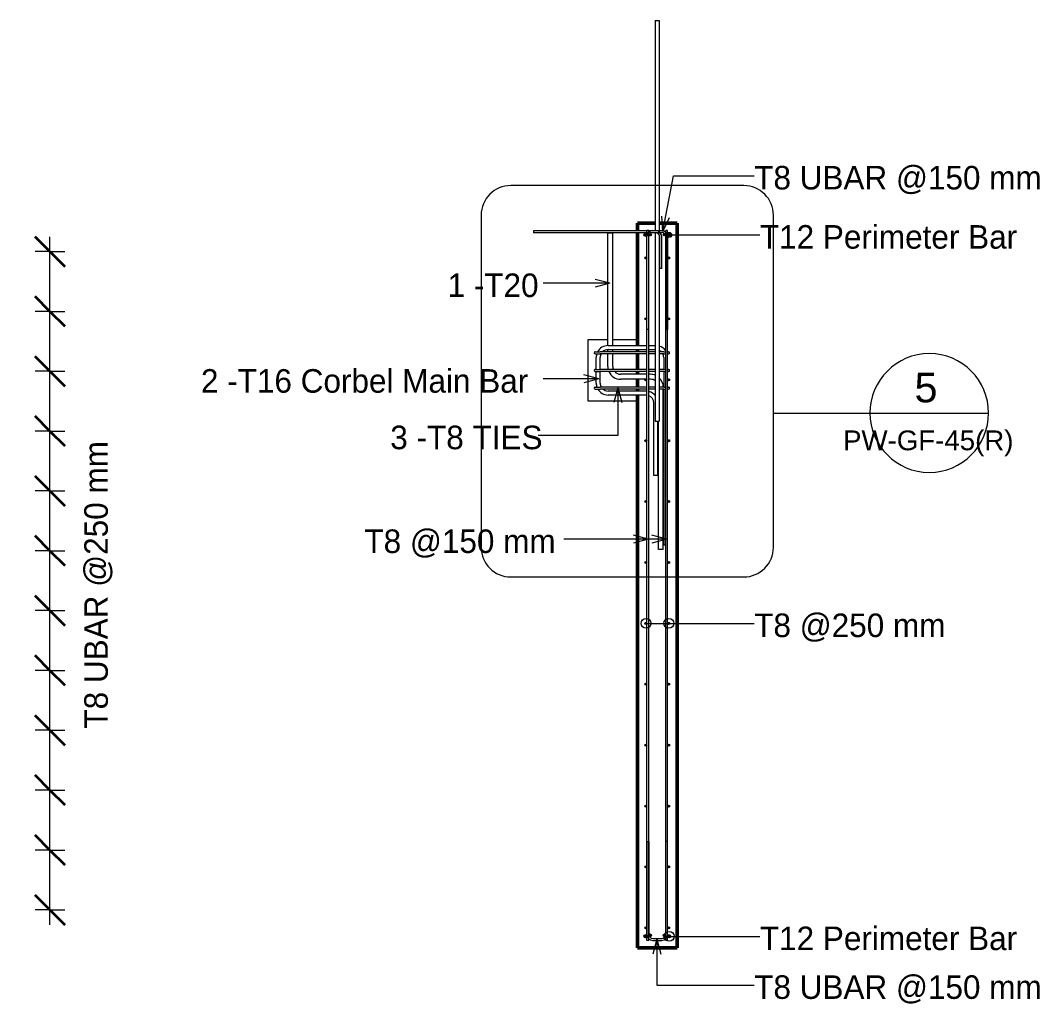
# Model space of a CAD drawing. Header units: millimetres. Extents: x -6138 to 17183, y 2886 to 77066.
# Drawn here: x -144 to 3978, y 3044 to 7020 of the extents above; entities that cross this region are included whole.
import ezdxf

# ---------------------------------------------------------------- set-up
doc = ezdxf.new("R2010")
doc.units = ezdxf.units.MM
for name, color, linetype, lineweight in [('A-ANNO-DIMS', 211, 'Continuous', 9), ('A-ANNO-DIMS-40', 211, 'Continuous', 9), ('A-ANNO-SYMB', 150, 'Continuous', 9), ('A-WALL', 113, 'Continuous', 25), ('S-BEAM', 12, 'Continuous', 18), ('S-RBAR', 171, 'Continuous', 18), ('S-RBAR-IDEN', 171, 'Continuous', 9)]:
    doc.layers.add(name, color=color, linetype=linetype, lineweight=lineweight)
doc.styles.add('Arial', font='arial.ttf', dxfattribs={"height": 80})
doc.styles.add('Arial_1', font='arial.ttf', dxfattribs={"height": 120})
doc.styles.add('Nirmala UI', font='Nirmala.ttf', dxfattribs={"height": 95.25})
doc.dimstyles.new('Arc_Length_-_2_5mm_Arial_1', dxfattribs={"dimscale": 304.8, "dimtxt": 100.546939, "dimasz": 0.393701, "dimexe": 0.19685, "dimexo": 0.0625, "dimgap": 0.229659, "dimtad": 1, "dimdec": 4, "dimzin": 0, "dimdsep": 46, "dimtxsty": 'Nirmala UI', "dimblk1": 'OBLIQUE', "dimblk2": 'OBLIQUE', "dimsah": 1, "dimcen": 0.09, "dimdle": 0.19685, "dimazin": 0, "dimtfac": 1, "dimtdec": 4, "dimtix": 1, "dimtmove": 0, "dimatfit": 3, "dimfxl": 0.19685, "dimfxlon": 1, "dimtvp": 1, "dimtolj": 1, "dimtzin": 0, "dimarcsym": 2})

# ---------------------------------------------------------------- blocks, each defined once
blk = doc.blocks.new('DIMBLOCK47-Elevation Front 1')
at = {"layer": 'A-ANNO-DIMS-40', "lineweight": 35}
for p, q in [((-24.7, 3665.2), (-84.7, 3725.2)), ((-24.7, 3665.2), (35.3, 3605.2)), ((-24.7, 3423.2), (-84.7, 3483.2)), ((-24.7, 3423.2), (35.3, 3363.2))]:
    blk.add_line(p, q, dxfattribs=at)
at = {"layer": 'A-ANNO-DIMS-40'}
for p, q in [((-24.7, 3665.2), (-84.7, 3665.2)), ((-24.7, 3363.2), (-24.7, 3665.2)), ((-24.7, 3665.2), (35.3, 3665.2)), ((-24.7, 3423.2), (-84.7, 3423.2)), ((-24.7, 3423.2), (35.3, 3423.2))]:
    blk.add_line(p, q, dxfattribs=at)
blk = doc.blocks.new('_Oblique')
at = {"color": 0, "linetype": 'ByBlock', "lineweight": -2}
blk.add_line((-0.5, -0.5), (0.5, 0.5), dxfattribs=at)
blk = doc.blocks.new('DIMBLOCK48-Elevation Front 1')
at = {"layer": 'A-ANNO-DIMS-40', "lineweight": 35}
for p, q in [((-24.7, 3907.2), (-84.7, 3967.2)), ((-24.7, 3907.2), (35.3, 3847.2)), ((-24.7, 3665.2), (-84.7, 3725.2)), ((-24.7, 3665.2), (35.3, 3605.2))]:
    blk.add_line(p, q, dxfattribs=at)
at = {"layer": 'A-ANNO-DIMS-40'}
for p, q in [((-24.7, 3907.2), (-84.7, 3907.2)), ((-24.7, 3665.2), (-24.7, 3907.2)), ((-24.7, 3907.2), (35.3, 3907.2)), ((-24.7, 3665.2), (-84.7, 3665.2)), ((-24.7, 3665.2), (35.3, 3665.2))]:
    blk.add_line(p, q, dxfattribs=at)
blk = doc.blocks.new('DIMBLOCK49-Elevation Front 1')
at = {"layer": 'A-ANNO-DIMS-40', "lineweight": 35}
for p, q in [((-24.7, 4149.2), (-84.7, 4209.2)), ((-24.7, 4149.2), (35.3, 4089.2)), ((-24.7, 3907.2), (-84.7, 3967.2)), ((-24.7, 3907.2), (35.3, 3847.2))]:
    blk.add_line(p, q, dxfattribs=at)
at = {"layer": 'A-ANNO-DIMS-40'}
for p, q in [((-24.7, 4149.2), (-84.7, 4149.2)), ((-24.7, 3907.2), (-24.7, 4149.2)), ((-24.7, 4149.2), (35.3, 4149.2)), ((-24.7, 3907.2), (-84.7, 3907.2)), ((-24.7, 3907.2), (35.3, 3907.2))]:
    blk.add_line(p, q, dxfattribs=at)
blk = doc.blocks.new('DIMBLOCK50-Elevation Front 1')
at = {"layer": 'A-ANNO-DIMS-40', "lineweight": 35}
for p, q in [((-24.7, 4391.2), (-84.7, 4451.2)), ((-24.7, 4391.2), (35.3, 4331.2)), ((-24.7, 4149.2), (-84.7, 4209.2)), ((-24.7, 4149.2), (35.3, 4089.2))]:
    blk.add_line(p, q, dxfattribs=at)
at = {"layer": 'A-ANNO-DIMS-40'}
for p, q in [((-24.7, 4391.2), (-84.7, 4391.2)), ((-24.7, 4149.2), (-24.7, 4391.2)), ((-24.7, 4391.2), (35.3, 4391.2)), ((-24.7, 4149.2), (-84.7, 4149.2)), ((-24.7, 4149.2), (35.3, 4149.2))]:
    blk.add_line(p, q, dxfattribs=at)
blk = doc.blocks.new('DIMBLOCK51-Elevation Front 1')
at = {"layer": 'A-ANNO-DIMS-40', "lineweight": 35}
for p, q in [((-24.7, 4633.2), (-84.7, 4693.2)), ((-24.7, 4633.2), (35.3, 4573.2)), ((-24.7, 4391.2), (-84.7, 4451.2)), ((-24.7, 4391.2), (35.3, 4331.2))]:
    blk.add_line(p, q, dxfattribs=at)
at = {"layer": 'A-ANNO-DIMS-40'}
for p, q in [((-24.7, 4633.2), (-84.7, 4633.2)), ((-24.7, 4391.2), (-24.7, 4633.2)), ((-24.7, 4633.2), (35.3, 4633.2)), ((-24.7, 4391.2), (-84.7, 4391.2)), ((-24.7, 4391.2), (35.3, 4391.2))]:
    blk.add_line(p, q, dxfattribs=at)
blk = doc.blocks.new('DIMBLOCK52-Elevation Front 1')
at = {"layer": 'A-ANNO-DIMS-40', "lineweight": 35}
for p, q in [((-24.7, 4875.2), (-84.7, 4935.2)), ((-24.7, 4875.2), (35.3, 4815.2)), ((-24.7, 4633.2), (-84.7, 4693.2)), ((-24.7, 4633.2), (35.3, 4573.2))]:
    blk.add_line(p, q, dxfattribs=at)
at = {"layer": 'A-ANNO-DIMS-40'}
for p, q in [((-24.7, 4875.2), (-84.7, 4875.2)), ((-24.7, 4633.2), (-24.7, 4875.2)), ((-24.7, 4875.2), (35.3, 4875.2)), ((-24.7, 4633.2), (-84.7, 4633.2)), ((-24.7, 4633.2), (35.3, 4633.2))]:
    blk.add_line(p, q, dxfattribs=at)
blk = doc.blocks.new('DIMBLOCK53-Elevation Front 1')
at = {"layer": 'A-ANNO-DIMS-40', "lineweight": 35}
for p, q in [((-24.7, 5117.2), (-84.7, 5177.2)), ((-24.7, 5117.2), (35.3, 5057.2)), ((-24.7, 4875.2), (-84.7, 4935.2)), ((-24.7, 4875.2), (35.3, 4815.2))]:
    blk.add_line(p, q, dxfattribs=at)
at = {"layer": 'A-ANNO-DIMS-40'}
for p, q in [((-24.7, 5117.2), (-84.7, 5117.2)), ((-24.7, 4875.2), (-24.7, 5117.2)), ((-24.7, 5117.2), (35.3, 5117.2)), ((-24.7, 4875.2), (-84.7, 4875.2)), ((-24.7, 4875.2), (35.3, 4875.2))]:
    blk.add_line(p, q, dxfattribs=at)
blk = doc.blocks.new('DIMBLOCK54-Elevation Front 1')
at = {"layer": 'A-ANNO-DIMS-40', "lineweight": 35}
for p, q in [((-24.7, 5359.2), (-84.7, 5419.2)), ((-24.7, 5359.2), (35.3, 5299.2)), ((-24.7, 5117.2), (-84.7, 5177.2)), ((-24.7, 5117.2), (35.3, 5057.2))]:
    blk.add_line(p, q, dxfattribs=at)
at = {"layer": 'A-ANNO-DIMS-40'}
for p, q in [((-24.7, 5359.2), (-84.7, 5359.2)), ((-24.7, 5117.2), (-24.7, 5359.2)), ((-24.7, 5359.2), (35.3, 5359.2)), ((-24.7, 5117.2), (-84.7, 5117.2)), ((-24.7, 5117.2), (35.3, 5117.2))]:
    blk.add_line(p, q, dxfattribs=at)
blk = doc.blocks.new('DIMBLOCK55-Elevation Front 1')
at = {"layer": 'A-ANNO-DIMS-40', "lineweight": 35}
for p, q in [((-24.7, 5601.2), (-84.7, 5661.2)), ((-24.7, 5601.2), (35.3, 5541.2)), ((-24.7, 5359.2), (-84.7, 5419.2)), ((-24.7, 5359.2), (35.3, 5299.2))]:
    blk.add_line(p, q, dxfattribs=at)
at = {"layer": 'A-ANNO-DIMS-40'}
for p, q in [((-24.7, 5601.2), (-84.7, 5601.2)), ((-24.7, 5359.2), (-24.7, 5601.2)), ((-24.7, 5601.2), (35.3, 5601.2)), ((-24.7, 5359.2), (-84.7, 5359.2)), ((-24.7, 5359.2), (35.3, 5359.2))]:
    blk.add_line(p, q, dxfattribs=at)
blk = doc.blocks.new('DIMBLOCK56-Elevation Front 1')
at = {"layer": 'A-ANNO-DIMS-40', "lineweight": 35}
for p, q in [((-24.7, 5843.2), (-84.7, 5903.2)), ((-24.7, 5843.2), (35.3, 5783.2)), ((-24.7, 5601.2), (-84.7, 5661.2)), ((-24.7, 5601.2), (35.3, 5541.2))]:
    blk.add_line(p, q, dxfattribs=at)
at = {"layer": 'A-ANNO-DIMS-40'}
for p, q in [((-24.7, 5843.2), (-84.7, 5843.2)), ((-24.7, 5601.2), (-24.7, 5843.2)), ((-24.7, 5843.2), (35.3, 5843.2)), ((-24.7, 5601.2), (-84.7, 5601.2)), ((-24.7, 5601.2), (35.3, 5601.2))]:
    blk.add_line(p, q, dxfattribs=at)
blk = doc.blocks.new('DIMBLOCK57-Elevation Front 1')
at = {"layer": 'A-ANNO-DIMS-40', "lineweight": 35}
for p, q in [((-24.7, 6085.2), (-84.7, 6145.2)), ((-24.7, 6085.2), (35.3, 6025.2)), ((-24.7, 5843.2), (-84.7, 5903.2)), ((-24.7, 5843.2), (35.3, 5783.2))]:
    blk.add_line(p, q, dxfattribs=at)
at = {"layer": 'A-ANNO-DIMS-40'}
for p, q in [((-24.7, 5843.2), (-24.7, 6145.2)), ((-24.7, 6085.2), (-84.7, 6085.2)), ((-24.7, 6085.2), (35.3, 6085.2)), ((-24.7, 5843.2), (-84.7, 5843.2)), ((-24.7, 5843.2), (35.3, 5843.2))]:
    blk.add_line(p, q, dxfattribs=at)
blk = doc.blocks.new('DIMBLOCK58-Elevation Front 1')
at = {"layer": 'A-ANNO-DIMS-40', "lineweight": 35}
for p, q in [((-24.7, 6085.2), (-84.7, 6145.2)), ((-24.7, 6085.2), (35.3, 6025.2)), ((-24.7, 5843.2), (-84.7, 5903.2)), ((-24.7, 5843.2), (35.3, 5783.2)), ((-24.7, 5601.2), (-84.7, 5661.2)), ((-24.7, 5601.2), (35.3, 5541.2)), ((-24.7, 5359.2), (-84.7, 5419.2)), ((-24.7, 5359.2), (35.3, 5299.2)), ((-24.7, 5117.2), (-84.7, 5177.2)), ((-24.7, 5117.2), (35.3, 5057.2)), ((-24.7, 4875.2), (-84.7, 4935.2)), ((-24.7, 4875.2), (35.3, 4815.2)), ((-24.7, 4633.2), (-84.7, 4693.2)), ((-24.7, 4633.2), (35.3, 4573.2)), ((-24.7, 4391.2), (-84.7, 4451.2)), ((-24.7, 4391.2), (35.3, 4331.2)), ((-24.7, 4149.2), (-84.7, 4209.2)), ((-24.7, 4149.2), (35.3, 4089.2)), ((-24.7, 3907.2), (-84.7, 3967.2)), ((-24.7, 3907.2), (35.3, 3847.2)), ((-24.7, 3665.2), (-84.7, 3725.2)), ((-24.7, 3665.2), (35.3, 3605.2)), ((-24.7, 3423.2), (-84.7, 3483.2)), ((-24.7, 3423.2), (35.3, 3363.2))]:
    blk.add_line(p, q, dxfattribs=at)
at = {"layer": 'A-ANNO-DIMS-40'}
for p, q in [((-24.7, 3363.2), (-24.7, 6145.2)), ((-24.7, 5843.2), (-24.7, 6145.2)), ((-24.7, 6085.2), (-84.7, 6085.2)), ((-24.7, 6085.2), (35.3, 6085.2)), ((-24.7, 5843.2), (-84.7, 5843.2)), ((-24.7, 5601.2), (-24.7, 5843.2)), ((-24.7, 5843.2), (35.3, 5843.2)), ((-24.7, 5601.2), (-84.7, 5601.2)), ((-24.7, 5359.2), (-24.7, 5601.2)), ((-24.7, 5601.2), (35.3, 5601.2)), ((-24.7, 5359.2), (-84.7, 5359.2)), ((-24.7, 5117.2), (-24.7, 5359.2)), ((-24.7, 5359.2), (35.3, 5359.2)), ((-24.7, 5117.2), (-84.7, 5117.2)), ((-24.7, 4875.2), (-24.7, 5117.2)), ((-24.7, 5117.2), (35.3, 5117.2)), ((-24.7, 4875.2), (-84.7, 4875.2)), ((-24.7, 4633.2), (-24.7, 4875.2)), ((-24.7, 4875.2), (35.3, 4875.2)), ((-24.7, 4633.2), (-84.7, 4633.2)), ((-24.7, 4391.2), (-24.7, 4633.2)), ((-24.7, 4633.2), (35.3, 4633.2)), ((-24.7, 4391.2), (-84.7, 4391.2)), ((-24.7, 4149.2), (-24.7, 4391.2)), ((-24.7, 4391.2), (35.3, 4391.2)), ((-24.7, 4149.2), (-84.7, 4149.2)), ((-24.7, 3907.2), (-24.7, 4149.2)), ((-24.7, 4149.2), (35.3, 4149.2)), ((-24.7, 3907.2), (-84.7, 3907.2)), ((-24.7, 3665.2), (-24.7, 3907.2)), ((-24.7, 3907.2), (35.3, 3907.2)), ((-24.7, 3665.2), (-84.7, 3665.2)), ((-24.7, 3363.2), (-24.7, 3665.2)), ((-24.7, 3665.2), (35.3, 3665.2)), ((-24.7, 3423.2), (-84.7, 3423.2)), ((-24.7, 3423.2), (35.3, 3423.2))]:
    blk.add_line(p, q, dxfattribs=at)
blk = doc.blocks.new('_None')
blk = doc.blocks.new('Detail View - M_Callout Head-378964-Elevation Right 1')
at = {"layer": 'A-ANNO-SYMB'}
blk.add_line((77573.2, 5432.2), (78053.2, 5432.2), dxfattribs=at)
for start, end in [(0, 180), (180, 360)]:
    blk.add_arc((77813.2, 5432.2), 240, start, end, dxfattribs=at)

msp = doc.modelspace()

# ---------------------------------------------------------------- hatches: boundary and pattern name
at = {"layer": 'S-RBAR'}
h = msp.add_hatch(color=256, dxfattribs=at)
edge = h.paths.add_edge_path()
edge.add_arc((2383.84774, 6153.21371), 6, 0, 360)
for points in [[(2383.84774, 6147.21371), (2389.84774, 6153.21371), (2383.84774, 6159.21371), (2377.84774, 6153.21371)], [(2404.01406, 6148.3107), (2408.01406, 6152.3107), (2404.01406, 6156.3107), (2400.01406, 6152.3107)], [(2459.75542, 6148.3107), (2463.75542, 6152.3107), (2459.75542, 6156.3107), (2455.75542, 6152.3107)], [(2479.84774, 6147.21371), (2485.84774, 6153.21371), (2479.84774, 6159.21371), (2473.84774, 6153.21371)], [(2385.84774, 6055.0365), (2389.84774, 6059.0365), (2385.84774, 6063.0365), (2381.84774, 6059.0365)], [(2477.84774, 6055.0365), (2481.84774, 6059.0365), (2477.84774, 6063.0365), (2473.84774, 6059.0365)], [(2385.84774, 5808.80349), (2389.84774, 5812.80349), (2385.84774, 5816.80349), (2381.84774, 5812.80349)], [(2477.84774, 5808.80349), (2481.84774, 5812.80349), (2477.84774, 5816.80349), (2473.84774, 5812.80349)], [(2385.84774, 5562.57049), (2389.84774, 5566.57049), (2385.84774, 5570.57049), (2381.84774, 5566.57049)], [(2477.84774, 5562.57049), (2481.84774, 5566.57049), (2477.84774, 5570.57049), (2473.84774, 5566.57049)], [(2385.84774, 5316.33748), (2389.84774, 5320.33748), (2385.84774, 5324.33748), (2381.84774, 5320.33748)], [(2477.84774, 5316.33748), (2481.84774, 5320.33748), (2477.84774, 5324.33748), (2473.84774, 5320.33748)], [(2385.84774, 5070.10447), (2389.84774, 5074.10447), (2385.84774, 5078.10447), (2381.84774, 5074.10447)], [(2477.84774, 5070.10447), (2481.84774, 5074.10447), (2477.84774, 5078.10447), (2473.84774, 5074.10447)], [(2385.84774, 4823.87146), (2389.84774, 4827.87146), (2385.84774, 4831.87146), (2381.84774, 4827.87146)], [(2477.84774, 4823.87146), (2481.84774, 4827.87146), (2477.84774, 4831.87146), (2473.84774, 4827.87146)], [(2385.84774, 4577.63845), (2389.84774, 4581.63845), (2385.84774, 4585.63845), (2381.84774, 4581.63845)], [(2477.84774, 4577.63845), (2481.84774, 4581.63845), (2477.84774, 4585.63845), (2473.84774, 4581.63845)], [(2385.84774, 4331.40544), (2389.84774, 4335.40544), (2385.84774, 4339.40544), (2381.84774, 4335.40544)], [(2477.84774, 4331.40544), (2481.84774, 4335.40544), (2477.84774, 4339.40544), (2473.84774, 4335.40544)], [(2385.84774, 4085.17243), (2389.84774, 4089.17243), (2385.84774, 4093.17243), (2381.84774, 4089.17243)], [(2477.84774, 4085.17243), (2481.84774, 4089.17243), (2477.84774, 4093.17243), (2473.84774, 4089.17243), (2474.58914, 4088.43103)], [(2385.84774, 3838.93942), (2389.84774, 3842.93942), (2385.84774, 3846.93942), (2381.84774, 3842.93942)], [(2477.84774, 3838.93942), (2481.84774, 3842.93942), (2477.84774, 3846.93942), (2473.84774, 3842.93942)], [(2385.84774, 3592.70641), (2389.84774, 3596.70641), (2385.84774, 3600.70641), (2381.84774, 3596.70641)], [(2477.84774, 3592.70641), (2481.84774, 3596.70641), (2477.84774, 3600.70641), (2473.84774, 3596.70641)], [(2385.84774, 3346.47341), (2389.84774, 3350.47341), (2385.84774, 3354.47341), (2381.84774, 3350.47341)], [(2477.84774, 3346.47341), (2481.84774, 3350.47341), (2477.84774, 3354.47341), (2473.84774, 3350.47341)], [(2383.84774, 3310.28629), (2389.84774, 3316.28629), (2383.84774, 3322.28629), (2377.84774, 3316.28629)], [(2403.25308, 3315.404), (2408.25308, 3320.404), (2403.25308, 3325.404), (2398.25308, 3320.404)], [(2460.67738, 3315.404), (2465.67738, 3320.404), (2460.67738, 3325.404), (2455.67738, 3320.404), (2456.73872, 3319.34266)], [(2479.84774, 3310.28629), (2485.84774, 3316.28629), (2479.84774, 3322.28629), (2473.84774, 3316.28629)]]:
    msp.add_hatch(color=256, dxfattribs=at).paths.add_polyline_path(points)
h = msp.add_hatch(color=256, dxfattribs=at)
edge = h.paths.add_edge_path()
edge.add_arc((2404.01406, 6152.3107), 4, 0, 360)
h = msp.add_hatch(color=256, dxfattribs=at)
edge = h.paths.add_edge_path()
edge.add_arc((2459.75542, 6152.3107), 4, 0, 360)
h = msp.add_hatch(color=256, dxfattribs=at)
edge = h.paths.add_edge_path()
edge.add_arc((2479.84774, 6153.21371), 6, 0, 360)
h = msp.add_hatch(color=256, dxfattribs=at)
edge = h.paths.add_edge_path()
edge.add_arc((2385.84774, 6059.0365), 4, 0, 360)
h = msp.add_hatch(color=256, dxfattribs=at)
edge = h.paths.add_edge_path()
edge.add_arc((2477.84774, 6059.0365), 4, 0, 360)
h = msp.add_hatch(color=256, dxfattribs=at)
edge = h.paths.add_edge_path()
edge.add_arc((2385.84774, 5812.80349), 4, 0, 360)
h = msp.add_hatch(color=256, dxfattribs=at)
edge = h.paths.add_edge_path()
edge.add_arc((2477.84774, 5812.80349), 4, 0, 360)
h = msp.add_hatch(color=256, dxfattribs=at)
edge = h.paths.add_edge_path()
edge.add_arc((2385.84774, 5566.57049), 4, 0, 360)
h = msp.add_hatch(color=256, dxfattribs=at)
edge = h.paths.add_edge_path()
edge.add_arc((2477.84774, 5566.57049), 4, 0, 360)
h = msp.add_hatch(color=256, dxfattribs=at)
edge = h.paths.add_edge_path()
edge.add_arc((2385.84774, 5320.33748), 4, 0, 360)
h = msp.add_hatch(color=256, dxfattribs=at)
edge = h.paths.add_edge_path()
edge.add_arc((2477.84774, 5320.33748), 4, 0, 360)
h = msp.add_hatch(color=256, dxfattribs=at)
edge = h.paths.add_edge_path()
edge.add_arc((2385.84774, 5074.10447), 4, 0, 360)
h = msp.add_hatch(color=256, dxfattribs=at)
edge = h.paths.add_edge_path()
edge.add_arc((2477.84774, 5074.10447), 4, 0, 360)
h = msp.add_hatch(color=256, dxfattribs=at)
edge = h.paths.add_edge_path()
edge.add_arc((2385.84774, 4827.87146), 4, 0, 360)
h = msp.add_hatch(color=256, dxfattribs=at)
edge = h.paths.add_edge_path()
edge.add_arc((2477.84774, 4827.87146), 4, 0, 360)
h = msp.add_hatch(color=256, dxfattribs=at)
edge = h.paths.add_edge_path()
edge.add_arc((2385.84774, 4581.63845), 4, 0, 360)
h = msp.add_hatch(color=256, dxfattribs=at)
edge = h.paths.add_edge_path()
edge.add_arc((2477.84774, 4581.63845), 4, 0, 360)
h = msp.add_hatch(color=256, dxfattribs=at)
edge = h.paths.add_edge_path()
edge.add_arc((2385.84774, 4335.40544), 4, 0, 360)
h = msp.add_hatch(color=256, dxfattribs=at)
edge = h.paths.add_edge_path()
edge.add_arc((2477.84774, 4335.40544), 4, 0, 360)
h = msp.add_hatch(color=256, dxfattribs=at)
edge = h.paths.add_edge_path()
edge.add_arc((2385.84774, 4089.17243), 4, 0, 360)
h = msp.add_hatch(color=256, dxfattribs=at)
edge = h.paths.add_edge_path()
edge.add_arc((2477.84774, 4089.17243), 4, 0, 360)
h = msp.add_hatch(color=256, dxfattribs=at)
edge = h.paths.add_edge_path()
edge.add_arc((2385.84774, 3842.93942), 4, 0, 360)
h = msp.add_hatch(color=256, dxfattribs=at)
edge = h.paths.add_edge_path()
edge.add_arc((2477.84774, 3842.93942), 4, 0, 360)
h = msp.add_hatch(color=256, dxfattribs=at)
edge = h.paths.add_edge_path()
edge.add_arc((2385.84774, 3596.70641), 4, 0, 360)
h = msp.add_hatch(color=256, dxfattribs=at)
edge = h.paths.add_edge_path()
edge.add_arc((2477.84774, 3596.70641), 4, 0, 360)
h = msp.add_hatch(color=256, dxfattribs=at)
edge = h.paths.add_edge_path()
edge.add_arc((2385.84774, 3350.47341), 4, 0, 360)
h = msp.add_hatch(color=256, dxfattribs=at)
edge = h.paths.add_edge_path()
edge.add_arc((2477.84774, 3350.47341), 4, 0, 360)
h = msp.add_hatch(color=256, dxfattribs=at)
edge = h.paths.add_edge_path()
edge.add_arc((2383.84774, 3316.28629), 6, 0, 360)
h = msp.add_hatch(color=256, dxfattribs=at)
edge = h.paths.add_edge_path()
edge.add_arc((2403.25308, 3320.404), 5, 0, 360)
h = msp.add_hatch(color=256, dxfattribs=at)
edge = h.paths.add_edge_path()
edge.add_arc((2460.67738, 3320.404), 5, 0, 360)
h = msp.add_hatch(color=256, dxfattribs=at)
edge = h.paths.add_edge_path()
edge.add_arc((2479.84774, 3316.28629), 6, 0, 360)

# ---------------------------------------------------------------- linework, layer by layer
at = {"layer": 'A-ANNO-SYMB'}
for p, q in [((2781.52416, 6351.83751), (1839.41164, 6351.83751)), ((1719.41164, 6231.83751), (1719.41164, 4889.15201)), ((2901.52416, 4889.15201), (2901.52416, 6231.83751)), ((2901.52416, 5432.15121), (3292.04759, 5432.15121)), ((1839.41164, 4769.15201), (2781.52416, 4769.15201))]:
    msp.add_line(p, q, dxfattribs=at)
for centre, start, end in [((1839.41164, 6231.83751), 90, 180), ((2781.52416, 6231.83751), 0, 90), ((1839.41164, 4889.15201), 180, 270), ((2781.52416, 4889.15201), 270, 0)]:
    msp.add_arc(centre, 120, start, end, dxfattribs=at)
at = {"layer": 'A-WALL', "lineweight": 50}
for p, q in [((2351.84774, 6199.75), (2351.84774, 6169.25082)), ((2423.84774, 6199.75), (2351.84774, 6199.75)), ((2511.84774, 6199.75), (2439.84774, 6199.75)), ((2511.84774, 3269.75), (2511.84774, 6199.75)), ((2351.84774, 6161.25082), (2351.84774, 5704.88069)), ((2351.84774, 5688.88069), (2351.84774, 5679.23389)), ((2351.84774, 5671.23389), (2351.84774, 5607.99344)), ((2351.84774, 5599.99344), (2351.84774, 5588.76338)), ((2351.84774, 5568.76338), (2351.84774, 5536.75299)), ((2351.84774, 5528.75299), (2351.84774, 5520.75)), ((2351.84774, 5504.75), (2351.84774, 3269.75)), ((2351.84774, 3269.75), (2511.84774, 3269.75))]:
    msp.add_line(p, q, dxfattribs=at)
at = {"layer": 'S-BEAM'}
for p, q in [((2151.84774, 5479.75), (2151.84774, 5729.75)), ((2151.84774, 5729.75), (2231.84774, 5729.75)), ((2251.84774, 5729.75), (2351.84774, 5729.75)), ((2351.84774, 5479.75), (2151.84774, 5479.75))]:
    msp.add_line(p, q, dxfattribs=at)
at = {"layer": 'S-RBAR'}
for p, q in [((2423.84774, 7019.75), (2423.84774, 6169.75)), ((2423.84774, 7019.75), (2439.84774, 7019.75)), ((2439.84774, 7019.75), (2439.84774, 6169.75)), ((2425.75859, 6169.25082), (1931.84774, 6169.25082)), ((1931.84774, 6169.25082), (1931.84774, 6161.25082)), ((2425.75859, 6161.25082), (1931.84774, 6161.25082)), ((2251.84774, 6159.75), (2231.84774, 6159.75)), ((2231.84774, 5704.74904), (2231.84774, 6159.75)), ((2251.84774, 5704.88069), (2251.84774, 6159.75)), ((2383.84774, 6159.21371), (2377.84774, 6153.21371)), ((2377.84774, 6153.21371), (2383.84774, 6147.21371)), ((2389.84774, 6153.21371), (2383.84774, 6159.21371)), ((2383.84774, 6147.21371), (2389.84774, 6153.21371)), ((2397.84774, 6169.75), (2389.84774, 6169.75)), ((2389.84774, 3299.75), (2389.84774, 6169.75)), ((2389.84774, 5769.75), (2389.84774, 6145.75)), ((2397.84774, 3299.75), (2397.84774, 6169.75)), ((2397.84774, 5769.75), (2397.84774, 6145.75)), ((2404.01406, 6156.3107), (2400.01406, 6152.3107)), ((2400.01406, 6152.3107), (2404.01406, 6148.3107)), ((2408.01406, 6152.3107), (2404.01406, 6156.3107)), ((2404.01406, 6148.3107), (2408.01406, 6152.3107)), ((2413.84774, 6169.75), (2449.84774, 6169.75)), ((2413.84774, 6161.75), (2449.84774, 6161.75)), ((2423.84774, 6161.25082), (2423.84774, 5399.75)), ((2439.84774, 6152.68891), (2439.84774, 5399.75)), ((2441.75859, 6016.75082), (2441.75859, 6145.25082)), ((2449.75859, 6016.75082), (2449.75859, 6145.25082)), ((2459.75542, 6156.3107), (2455.75542, 6152.3107)), ((2455.75542, 6152.3107), (2459.75542, 6148.3107)), ((2463.75542, 6152.3107), (2459.75542, 6156.3107)), ((2459.75542, 6148.3107), (2463.75542, 6152.3107)), ((2473.84774, 6169.75), (2465.84774, 6169.75)), ((2465.84774, 3299.75), (2465.84774, 6169.75)), ((2465.84774, 6145.75), (2465.84774, 5769.75)), ((2473.84774, 3299.75), (2473.84774, 6169.75)), ((2479.84774, 6159.21371), (2473.84774, 6153.21371)), ((2473.84774, 6153.21371), (2479.84774, 6147.21371)), ((2473.84774, 6145.75), (2473.84774, 5769.75)), ((2485.84774, 6153.21371), (2479.84774, 6159.21371)), ((2479.84774, 6147.21371), (2485.84774, 6153.21371)), ((2385.84774, 6063.0365), (2381.84774, 6059.0365)), ((2389.84774, 6059.0365), (2385.84774, 6063.0365)), ((2477.84774, 6063.0365), (2473.84774, 6059.0365)), ((2481.84774, 6059.0365), (2477.84774, 6063.0365)), ((2381.84774, 6059.0365), (2385.84774, 6055.0365)), ((2385.84774, 6055.0365), (2389.84774, 6059.0365)), ((2473.84774, 6059.0365), (2477.84774, 6055.0365)), ((2477.84774, 6055.0365), (2481.84774, 6059.0365)), ((2449.75859, 6016.75082), (2441.75859, 6016.75082)), ((2385.84774, 5816.80349), (2381.84774, 5812.80349)), ((2381.84774, 5812.80349), (2385.84774, 5808.80349)), ((2389.84774, 5812.80349), (2385.84774, 5816.80349)), ((2385.84774, 5808.80349), (2389.84774, 5812.80349)), ((2477.84774, 5816.80349), (2473.84774, 5812.80349)), ((2473.84774, 5812.80349), (2477.84774, 5808.80349)), ((2481.84774, 5812.80349), (2477.84774, 5816.80349)), ((2477.84774, 5808.80349), (2481.84774, 5812.80349)), ((2397.84774, 5769.75), (2389.84774, 5769.75)), ((2465.84774, 5769.75), (2473.84774, 5769.75)), ((2231.84774, 5679.23389), (2231.84774, 5688.74904)), ((2232.84774, 5704.88069), (2389.84774, 5704.88069)), ((2232.84774, 5688.88069), (2389.84774, 5688.88069)), ((2251.84774, 5679.23389), (2251.84774, 5688.88069)), ((2397.84774, 5704.88069), (2423.84774, 5704.88069)), ((2397.84774, 5688.88069), (2423.84774, 5688.88069)), ((2180.84774, 5679.23389), (2200.84774, 5679.23389)), ((2180.84774, 5671.23389), (2200.84774, 5671.23389)), ((2184.84774, 5607.99344), (2184.84774, 5656.88069)), ((2389.84774, 5679.23389), (2200.84774, 5679.23389)), ((2389.84774, 5671.23389), (2200.84774, 5671.23389)), ((2200.84774, 5607.99344), (2200.84774, 5656.88069)), ((2231.84774, 5620.76338), (2231.84774, 5671.23389)), ((2251.84774, 5620.76338), (2251.84774, 5671.23389)), ((2423.84774, 5679.23389), (2397.84774, 5679.23389)), ((2423.84774, 5671.23389), (2397.84774, 5671.23389)), ((2457.84774, 5679.23389), (2439.84774, 5679.23389)), ((2457.84774, 5671.23389), (2439.84774, 5671.23389)), ((2457.84774, 5679.23389), (2466.44405, 5679.23389)), ((2457.84774, 5671.23389), (2466.44405, 5671.23389)), ((2457.84774, 5656.88069), (2457.84774, 5607.99344)), ((2475.03981, 5679.23389), (2477.84774, 5679.23389)), ((2475.03981, 5671.23389), (2477.84774, 5671.23389)), ((2180.84774, 5607.99344), (2200.84774, 5607.99344)), ((2389.84774, 5607.99344), (2200.84774, 5607.99344)), ((2423.84774, 5607.99344), (2397.84774, 5607.99344)), ((2457.84774, 5607.99344), (2439.84774, 5607.99344)), ((2457.84774, 5607.99344), (2466.44405, 5607.99344)), ((2475.03981, 5607.99344), (2477.84774, 5607.99344)), ((2180.84774, 5599.99344), (2200.84774, 5599.99344)), ((2184.84774, 5552.75), (2184.84774, 5599.99344)), ((2200.84774, 5552.75), (2200.84774, 5599.99344)), ((2389.84774, 5599.99344), (2200.84774, 5599.99344)), ((2389.84774, 5588.76338), (2283.84774, 5588.76338)), ((2389.84774, 5568.76338), (2283.84774, 5568.76338)), ((2385.84774, 5570.57049), (2381.84774, 5566.57049)), ((2381.84774, 5566.57049), (2385.84774, 5562.57049)), ((2389.84774, 5566.57049), (2385.84774, 5570.57049)), ((2385.84774, 5562.57049), (2389.84774, 5566.57049)), ((2423.84774, 5599.99344), (2397.84774, 5599.99344)), ((2404.26282, 5588.76338), (2397.84774, 5588.76338)), ((2404.26282, 5568.76338), (2397.84774, 5568.76338)), ((2457.84774, 5599.99344), (2439.84774, 5599.99344)), ((2457.84774, 5599.99344), (2457.84774, 5536.75299)), ((2457.84774, 5599.99344), (2466.44405, 5599.99344)), ((2477.84774, 5570.57049), (2473.84774, 5566.57049)), ((2473.84774, 5566.57049), (2477.84774, 5562.57049)), ((2475.03981, 5599.99344), (2477.84774, 5599.99344)), ((2481.84774, 5566.57049), (2477.84774, 5570.57049)), ((2477.84774, 5562.57049), (2481.84774, 5566.57049)), ((2180.84774, 5536.75299), (2200.84774, 5536.75299)), ((2180.84774, 5528.75299), (2200.84774, 5528.75299)), ((2389.84774, 5536.75299), (2200.84774, 5536.75299)), ((2389.84774, 5528.75299), (2200.84774, 5528.75299)), ((2423.84774, 5536.75299), (2397.84774, 5536.75299)), ((2423.84774, 5528.75299), (2397.84774, 5528.75299)), ((2457.84774, 5536.75299), (2439.84774, 5536.75299)), ((2457.84774, 5528.75299), (2439.84774, 5528.75299)), ((2456.26282, 4879.75), (2456.26282, 5528.75299)), ((2457.84774, 5536.75299), (2466.44405, 5536.75299)), ((2457.84774, 5528.75299), (2457.84774, 4899.75)), ((2457.84774, 5528.75299), (2466.44405, 5528.75299)), ((2475.03981, 5536.75299), (2477.84774, 5536.75299)), ((2475.03981, 5528.75299), (2477.84774, 5528.75299)), ((2385.68739, 5520.75), (2232.84774, 5520.75)), ((2385.68739, 5504.75), (2232.84774, 5504.75)), ((2417.68739, 5179.75), (2417.68739, 5472.75)), ((2423.84774, 5399.75), (2439.84774, 5399.75)), ((2433.68739, 5179.75), (2433.68739, 5399.75)), ((2436.26282, 4879.75), (2436.26282, 5399.75)), ((2385.84774, 5324.33748), (2381.84774, 5320.33748)), ((2381.84774, 5320.33748), (2385.84774, 5316.33748)), ((2389.84774, 5320.33748), (2385.84774, 5324.33748)), ((2385.84774, 5316.33748), (2389.84774, 5320.33748)), ((2477.84774, 5324.33748), (2473.84774, 5320.33748)), ((2473.84774, 5320.33748), (2477.84774, 5316.33748)), ((2481.84774, 5320.33748), (2477.84774, 5324.33748)), ((2477.84774, 5316.33748), (2481.84774, 5320.33748)), ((2433.68739, 5179.75), (2417.68739, 5179.75)), ((2385.84774, 5078.10447), (2381.84774, 5074.10447)), ((2381.84774, 5074.10447), (2385.84774, 5070.10447)), ((2389.84774, 5074.10447), (2385.84774, 5078.10447)), ((2385.84774, 5070.10447), (2389.84774, 5074.10447)), ((2477.84774, 5078.10447), (2473.84774, 5074.10447)), ((2473.84774, 5074.10447), (2477.84774, 5070.10447)), ((2481.84774, 5074.10447), (2477.84774, 5078.10447)), ((2477.84774, 5070.10447), (2481.84774, 5074.10447)), ((2456.26282, 4879.75), (2436.26282, 4879.75)), ((2457.84774, 4899.75), (2465.84774, 4899.75)), ((2385.84774, 4831.87146), (2381.84774, 4827.87146)), ((2381.84774, 4827.87146), (2385.84774, 4823.87146)), ((2389.84774, 4827.87146), (2385.84774, 4831.87146)), ((2385.84774, 4823.87146), (2389.84774, 4827.87146)), ((2477.84774, 4831.87146), (2473.84774, 4827.87146)), ((2473.84774, 4827.87146), (2477.84774, 4823.87146)), ((2481.84774, 4827.87146), (2477.84774, 4831.87146)), ((2477.84774, 4823.87146), (2481.84774, 4827.87146)), ((2385.84774, 4585.63845), (2381.84774, 4581.63845)), ((2381.84774, 4581.63845), (2385.84774, 4577.63845)), ((2389.84774, 4581.63845), (2385.84774, 4585.63845)), ((2385.84774, 4577.63845), (2389.84774, 4581.63845)), ((2477.84774, 4585.63845), (2473.84774, 4581.63845)), ((2473.84774, 4581.63845), (2477.84774, 4577.63845)), ((2481.84774, 4581.63845), (2477.84774, 4585.63845)), ((2477.84774, 4577.63845), (2481.84774, 4581.63845)), ((2385.84774, 4339.40544), (2381.84774, 4335.40544)), ((2381.84774, 4335.40544), (2385.84774, 4331.40544)), ((2389.84774, 4335.40544), (2385.84774, 4339.40544)), ((2385.84774, 4331.40544), (2389.84774, 4335.40544)), ((2477.84774, 4339.40544), (2473.84774, 4335.40544)), ((2473.84774, 4335.40544), (2477.84774, 4331.40544)), ((2481.84774, 4335.40544), (2477.84774, 4339.40544)), ((2477.84774, 4331.40544), (2481.84774, 4335.40544)), ((2385.84774, 4093.17243), (2381.84774, 4089.17243)), ((2381.84774, 4089.17243), (2385.84774, 4085.17243)), ((2389.84774, 4089.17243), (2385.84774, 4093.17243)), ((2385.84774, 4085.17243), (2389.84774, 4089.17243)), ((2477.84774, 4093.17243), (2473.84774, 4089.17243)), ((2473.84774, 4089.17243), (2474.58914, 4088.43103)), ((2474.58914, 4088.43103), (2477.84774, 4085.17243)), ((2481.84774, 4089.17243), (2477.84774, 4093.17243)), ((2477.84774, 4085.17243), (2481.84774, 4089.17243)), ((2385.84774, 3846.93942), (2381.84774, 3842.93942)), ((2381.84774, 3842.93942), (2385.84774, 3838.93942)), ((2389.84774, 3842.93942), (2385.84774, 3846.93942)), ((2385.84774, 3838.93942), (2389.84774, 3842.93942)), ((2477.84774, 3846.93942), (2473.84774, 3842.93942)), ((2473.84774, 3842.93942), (2477.84774, 3838.93942)), ((2481.84774, 3842.93942), (2477.84774, 3846.93942)), ((2477.84774, 3838.93942), (2481.84774, 3842.93942)), ((2389.84774, 3699.75), (2389.84774, 3323.75)), ((2389.84774, 3699.75), (2397.84774, 3699.75)), ((2397.84774, 3699.75), (2397.84774, 3323.75)), ((2473.84774, 3699.75), (2465.84774, 3699.75)), ((2465.84774, 3323.75), (2465.84774, 3699.75)), ((2473.84774, 3323.75), (2473.84774, 3699.75)), ((2385.84774, 3600.70641), (2381.84774, 3596.70641)), ((2381.84774, 3596.70641), (2385.84774, 3592.70641)), ((2389.84774, 3596.70641), (2385.84774, 3600.70641)), ((2385.84774, 3592.70641), (2389.84774, 3596.70641)), ((2477.84774, 3600.70641), (2473.84774, 3596.70641)), ((2473.84774, 3596.70641), (2477.84774, 3592.70641)), ((2481.84774, 3596.70641), (2477.84774, 3600.70641)), ((2477.84774, 3592.70641), (2481.84774, 3596.70641)), ((2385.84774, 3354.47341), (2381.84774, 3350.47341)), ((2381.84774, 3350.47341), (2385.84774, 3346.47341)), ((2389.84774, 3350.47341), (2385.84774, 3354.47341)), ((2385.84774, 3346.47341), (2389.84774, 3350.47341)), ((2477.84774, 3354.47341), (2473.84774, 3350.47341)), ((2473.84774, 3350.47341), (2477.84774, 3346.47341)), ((2481.84774, 3350.47341), (2477.84774, 3354.47341)), ((2477.84774, 3346.47341), (2481.84774, 3350.47341)), ((2383.84774, 3322.28629), (2377.84774, 3316.28629)), ((2377.84774, 3316.28629), (2383.84774, 3310.28629)), ((2389.84774, 3316.28629), (2383.84774, 3322.28629)), ((2383.84774, 3310.28629), (2389.84774, 3316.28629)), ((2397.84774, 3299.75), (2389.84774, 3299.75)), ((2403.25308, 3325.404), (2398.25308, 3320.404)), ((2398.25308, 3320.404), (2403.25308, 3315.404)), ((2408.25308, 3320.404), (2403.25308, 3325.404)), ((2403.25308, 3315.404), (2408.25308, 3320.404)), ((2413.84774, 3307.75), (2449.84774, 3307.75)), ((2413.84774, 3299.75), (2449.84774, 3299.75)), ((2460.67738, 3325.404), (2455.67738, 3320.404)), ((2455.67738, 3320.404), (2456.73872, 3319.34266)), ((2456.73872, 3319.34266), (2460.67738, 3315.404)), ((2465.67738, 3320.404), (2460.67738, 3325.404)), ((2460.67738, 3315.404), (2465.67738, 3320.404)), ((2473.84774, 3299.75), (2465.84774, 3299.75)), ((2479.84774, 3322.28629), (2473.84774, 3316.28629)), ((2473.84774, 3316.28629), (2479.84774, 3310.28629)), ((2485.84774, 3316.28629), (2479.84774, 3322.28629)), ((2479.84774, 3310.28629), (2485.84774, 3316.28629))]:
    msp.add_line(p, q, dxfattribs=at)
for centre, radius in [((2383.84774, 6153.21371), 6), ((2404.01406, 6152.3107), 4), ((2459.75542, 6152.3107), 4), ((2479.84774, 6153.21371), 6), ((2385.84774, 6059.0365), 4), ((2477.84774, 6059.0365), 4), ((2385.84774, 5812.80349), 4), ((2477.84774, 5812.80349), 4), ((2385.84774, 5566.57049), 4), ((2477.84774, 5566.57049), 4), ((2385.84774, 5320.33748), 4), ((2477.84774, 5320.33748), 4), ((2385.84774, 5074.10447), 4), ((2477.84774, 5074.10447), 4), ((2385.84774, 4827.87146), 4), ((2477.84774, 4827.87146), 4), ((2385.84774, 4581.63845), 4), ((2477.84774, 4581.63845), 4), ((2385.84774, 4335.40544), 4), ((2477.84774, 4335.40544), 4), ((2385.84774, 4089.17243), 4), ((2477.84774, 4089.17243), 4), ((2385.84774, 3842.93942), 4), ((2477.84774, 3842.93942), 4), ((2385.84774, 3596.70641), 4), ((2477.84774, 3596.70641), 4), ((2385.84774, 3350.47341), 4), ((2477.84774, 3350.47341), 4), ((2383.84774, 3316.28629), 6), ((2403.25308, 3320.404), 5), ((2460.67738, 3320.404), 5), ((2479.84774, 3316.28629), 6)]:
    msp.add_circle(centre, radius, dxfattribs=at)
for centre, radius, start, end in [((2413.84774, 6145.75), 24, 90, 180), ((2413.84774, 6145.75), 16, 90, 180), ((2425.75859, 6145.25082), 24, 0, 90), ((2425.75859, 6145.25082), 16, 360, 90), ((2449.84774, 6145.75), 24, 0, 90), ((2449.84774, 6145.75), 16, 360, 90), ((2232.84774, 5656.88069), 48, 90, 152.13377863), ((2232.84774, 5656.88069), 32, 90, 135), ((2425.84774, 5656.88069), 48, 33.08573689, 72.95707615), ((2180.84774, 5675.23389), 4, 90, 270), ((2180.84774, 5675.23389), 4, 120, 165), ((2180.84774, 5675.23389), 4, 195, 240), ((2180.84774, 5675.23389), 4, 90, 105), ((2232.84774, 5656.88069), 48, 162.49943956, 180), ((2232.84774, 5656.88069), 32, 153.20066795, 180), ((2425.84774, 5656.88069), 32, 45, 63.88712284), ((2425.84774, 5656.88069), 32, 0, 26.79933205), ((2477.84774, 5675.23389), 4, 75, 90), ((2477.84774, 5675.23389), 4, 270, 90), ((2477.84774, 5675.23389), 4, 75, 90), ((2477.84774, 5675.23389), 4, 15, 60), ((2477.84774, 5675.23389), 4, 15, 60), ((2477.84774, 5675.23389), 4, 300, 345), ((2477.84774, 5675.23389), 4, 300, 345), ((2180.84774, 5603.99344), 4, 90, 270), ((2180.84774, 5603.99344), 4, 120, 165), ((2180.84774, 5603.99344), 4, 90, 105), ((2283.84774, 5620.76338), 52, 180, 194.23247502), ((2283.84774, 5620.76338), 32, 180, 203.72217362), ((2477.84774, 5603.99344), 4, 75, 90), ((2477.84774, 5603.99344), 4, 270, 90), ((2477.84774, 5603.99344), 4, 75, 90), ((2477.84774, 5603.99344), 4, 15, 60), ((2477.84774, 5603.99344), 4, 15, 60), ((2180.84774, 5603.99344), 4, 195, 240), ((2283.84774, 5620.76338), 52, 203.74464663, 270), ((2283.84774, 5620.76338), 32, 220.79591806, 270), ((2404.26282, 5536.76338), 52, 67.67268024, 90), ((2404.26282, 5536.76338), 32, 51.8861641, 90), ((2404.26282, 5536.76338), 52, 360, 46.64997711), ((2477.84774, 5603.99344), 4, 300, 345), ((2477.84774, 5603.99344), 4, 300, 345), ((2180.84774, 5532.75299), 4, 90, 270), ((2180.84774, 5532.75299), 4, 120, 165), ((2180.84774, 5532.75299), 4, 195, 240), ((2180.84774, 5532.75299), 4, 90, 105), ((2232.84774, 5552.75), 48, 180, 199.63046549), ((2232.84774, 5552.75), 48, 210, 270), ((2232.84774, 5552.75), 32, 180, 209.99418962), ((2232.84774, 5552.75), 32, 229.03978412, 270), ((2477.84774, 5532.75299), 4, 75, 90), ((2477.84774, 5532.75299), 4, 270, 90), ((2477.84774, 5532.75299), 4, 75, 90), ((2477.84774, 5532.75299), 4, 15, 60), ((2477.84774, 5532.75299), 4, 15, 60), ((2477.84774, 5532.75299), 4, 300, 345), ((2477.84774, 5532.75299), 4, 300, 345), ((2385.68739, 5472.75), 48, 84.97676108, 90), ((2385.68739, 5472.75), 32, 82.46514162, 90), ((2385.68739, 5472.75), 32, 0, 67.46259235), ((2385.68739, 5472.75), 48, 36.70324936, 75), ((2413.84774, 3323.75), 24, 180, 270), ((2413.84774, 3323.75), 16, 180, 270), ((2449.84774, 3323.75), 16, 270, 0), ((2449.84774, 3323.75), 24, 270, 360)]:
    msp.add_arc(centre, radius, start, end, dxfattribs=at)
at = {"layer": 'S-RBAR-IDEN'}
for p, q in [((2454.8541, 6166.13888), (2497.24273, 6391.6421)), ((2497.24273, 6391.6421), (2823.87468, 6391.6421)), ((2454.8541, 6166.13888), (2450.13815, 6228.07617)), ((2454.8541, 6166.13888), (2481.73861, 6222.13612)), ((2479.95211, 6152.21052), (2846.70783, 6152.21052)), ((2240.55529, 5956.6096), (1970.02558, 5956.6096)), ((2240.55529, 5956.6096), (2180.55529, 5972.68655)), ((2240.55529, 5956.6096), (2180.55529, 5940.53265)), ((2195.03791, 5569.83628), (1969.82558, 5569.83628)), ((2195.03791, 5569.83628), (2135.03791, 5585.91323)), ((2195.03791, 5569.83628), (2135.03791, 5553.75933)), ((2272.08047, 5534.45664), (2256.00352, 5474.45664)), ((2272.08047, 5534.45664), (2288.15742, 5474.45664)), ((2272.08047, 5534.45664), (2272.08047, 5341.30225)), ((2272.08047, 5341.30225), (1949.98184, 5341.30225)), ((2469.84774, 4921.57218), (2054.58184, 4921.57218)), ((2395.29158, 4921.57218), (2054.58184, 4921.57218)), ((2395.29158, 4921.57218), (2335.29158, 4937.64914)), ((2395.29158, 4921.57218), (2335.29158, 4905.49523)), ((2469.84774, 4921.57218), (2409.84774, 4937.64914)), ((2469.84774, 4921.57218), (2409.84774, 4905.49523)), ((2386.62811, 4581.63845), (2823.87468, 4581.63845)), ((2478.62811, 4581.63845), (2823.87468, 4581.63845)), ((2430.16483, 3304.57762), (2414.08788, 3244.57762)), ((2430.16483, 3304.57762), (2446.24178, 3244.57762)), ((2430.16483, 3304.57762), (2430.16483, 3118.73066)), ((2480.24706, 3315.90567), (2846.70783, 3315.90567)), ((2430.16483, 3118.73066), (2823.87468, 3118.73066))]:
    msp.add_line(p, q, dxfattribs=at)
for centre, radius in [((2479.95211, 6152.21052), 10), ((2386.62811, 4581.63845), 20), ((2478.62811, 4581.63845), 20), ((2480.24706, 3315.90567), 20)]:
    msp.add_circle(centre, radius, dxfattribs=at)

# ---------------------------------------------------------------- block references
at = {"layer": 'A-ANNO-SYMB'}
msp.add_blockref('Detail View - M_Callout Head-378964-Elevation Right 1', (-74281.19484, 0), dxfattribs=at)

# ---------------------------------------------------------------- texts
at = {"layer": 'A-ANNO-SYMB', "attachment_point": 1}
for s, insert, char_height, width, style in [('5', (3472.1079, 5595.16803), 120, 115.443, 'Arial_1'), ('PW-GF-45(R)', (3183.28589, 5361.59637), 80, 849.78875, 'Arial')]:
    msp.add_mtext(s, dxfattribs=dict(at, insert=insert, char_height=char_height, width=width, style=style))
at = {"layer": 'S-RBAR-IDEN', "char_height": 95.25, "attachment_point": 1, "style": 'Nirmala UI'}
for s, insert, width in [('T8 UBAR @150 mm', (2823.87468, 6431.37126), 1430.2105), ('T12 Perimeter Bar', (2846.70783, 6191.93969), 1292.32025), ('1 -T20', (1583.62558, 5996.33877), 464.97875), ('2 -T16 Corbel Main Bar', (586.22558, 5609.56545), 1673.9235), ('3 -T8 TIES', (1351.98184, 5381.03142), 721.51875), ('T8 @150 mm', (1247.38184, 4961.30135), 974.852), ('T8 @250 mm', (2823.87468, 4621.36762), 974.852), ('T12 Perimeter Bar', (2846.70783, 3355.63484), 1292.32025), ('T8 UBAR @150 mm', (2823.87468, 3158.45983), 1430.2105)]:
    msp.add_mtext(s, dxfattribs=dict(at, insert=insert, width=width))
at = {"layer": 'S-RBAR-IDEN', "insert": (114.45151, 4156.0516), "char_height": 95.25, "width": 1430.2105, "attachment_point": 1, "rotation": 90, "style": 'Nirmala UI'}
msp.add_mtext('T8 UBAR @250 mm', dxfattribs=at)

# ---------------------------------------------------------------- dimensions: what is measured, and where the dimension line sits
at = {"layer": 'A-ANNO-DIMS'}
for base, p1, p2, text, override, picture, middle in [((-24.71112, 6085.19052), (-84.71112, 3423.15891), (-84.71112, 6085.19052), '2662', {"dimpost": '<>', "dimblk1": 'None', "dimblk2": 'None', "dimsah": 1, "dimfxl": 2662.031603}, 'DIMBLOCK58-Elevation Front 1', (-143.96347, 4754.17472)), ((-24.71112, 6085.19052), (-84.71112, 5843.18764), (-84.71112, 6085.19052), ' ', {"dimpost": '<>', "dimfxl": 242.002873}, 'DIMBLOCK57-Elevation Front 1', (-24.71112, 5964.18908)), ((-24.71112, 5843.18764), (-84.71112, 5601.18477), (-84.71112, 5843.18764), ' ', {"dimpost": '<>', "dimfxl": 242.002873}, 'DIMBLOCK56-Elevation Front 1', (-24.71112, 5722.18621)), ((-24.71112, 5601.18477), (-84.71112, 5359.1819), (-84.71112, 5601.18477), ' ', {"dimpost": '<>', "dimfxl": 242.002873}, 'DIMBLOCK55-Elevation Front 1', (-24.71112, 5480.18333)), ((-24.71112, 5359.1819), (-84.71112, 5117.17902), (-84.71112, 5359.1819), ' ', {"dimpost": '<>', "dimfxl": 242.002873}, 'DIMBLOCK54-Elevation Front 1', (-24.71112, 5238.18046)), ((-24.71112, 5117.17902), (-84.71112, 4875.17615), (-84.71112, 5117.17902), ' ', {"dimpost": '<>', "dimfxl": 242.002873}, 'DIMBLOCK53-Elevation Front 1', (-24.71112, 4996.17759)), ((-24.71112, 4875.17615), (-84.71112, 4633.17328), (-84.71112, 4875.17615), ' ', {"dimpost": '<>', "dimfxl": 242.002873}, 'DIMBLOCK52-Elevation Front 1', (-24.71112, 4754.17472)), ((-24.71112, 4633.17328), (-84.71112, 4391.17041), (-84.71112, 4633.17328), ' ', {"dimpost": '<>', "dimfxl": 242.002873}, 'DIMBLOCK51-Elevation Front 1', (-24.71112, 4512.17184)), ((-24.71112, 4391.17041), (-84.71112, 4149.16753), (-84.71112, 4391.17041), ' ', {"dimpost": '<>', "dimfxl": 242.002873}, 'DIMBLOCK50-Elevation Front 1', (-24.71112, 4270.16897)), ((-24.71112, 4149.16753), (-84.71112, 3907.16466), (-84.71112, 4149.16753), ' ', {"dimpost": '<>', "dimfxl": 242.002873}, 'DIMBLOCK49-Elevation Front 1', (-24.71112, 4028.1661)), ((-24.71112, 3907.16466), (-84.71112, 3665.16179), (-84.71112, 3907.16466), ' ', {"dimpost": '<>', "dimfxl": 242.002873}, 'DIMBLOCK48-Elevation Front 1', (-24.71112, 3786.16322)), ((-24.71112, 3665.16179), (-84.71112, 3423.15891), (-84.71112, 3665.16179), ' ', {"dimpost": '<>', "dimfxl": 242.002873}, 'DIMBLOCK47-Elevation Front 1', (-24.71112, 3544.16035))]:
    dim = msp.add_linear_dim(base=base, p1=p1, p2=p2, angle=90, text=text, dimstyle='Arc_Length_-_2_5mm_Arial_1', override=override, dxfattribs=at)
    dim.commit()
    dim.dimension.update_dxf_attribs({"geometry": picture, "text_midpoint": middle})

doc.saveas('drawing.dxf')
